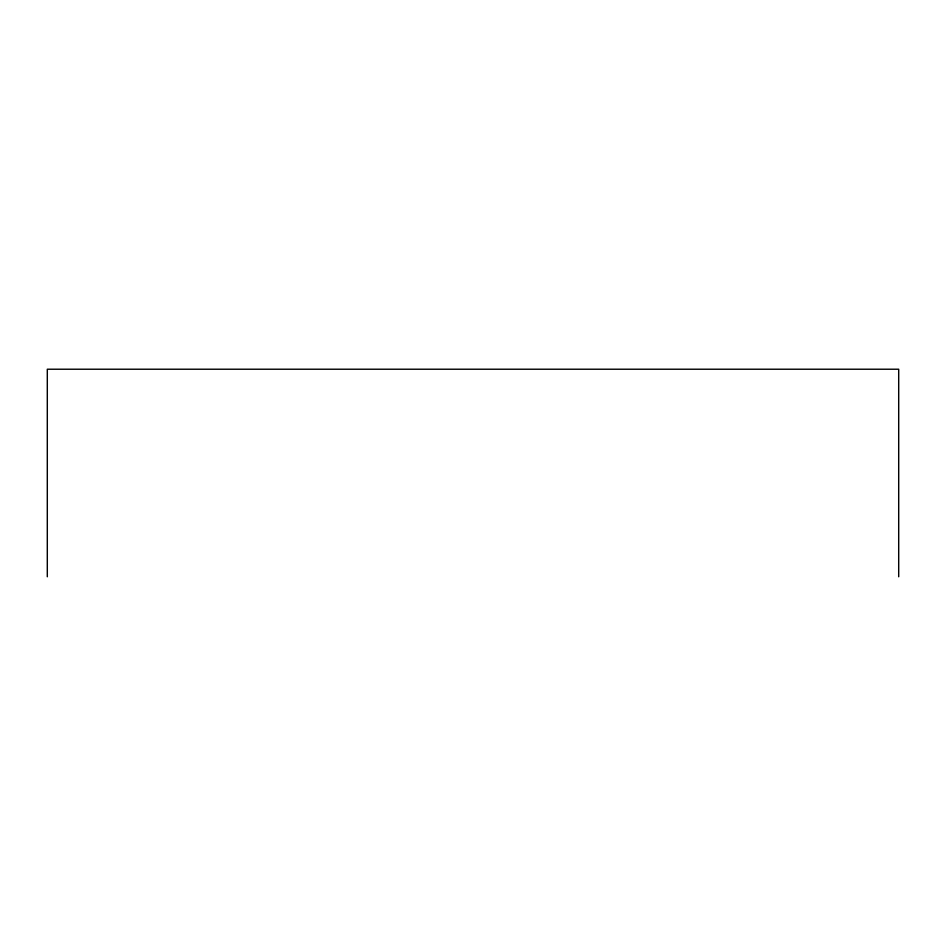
<?xml version="1.0" encoding="UTF-8"?>
<svg xmlns="http://www.w3.org/2000/svg" width="946" height="946" viewBox="0 0 946 946"><rect width="100%" height="100%" fill="white"/><g stroke="black" fill="none" stroke-linecap="round" stroke-linejoin="round"><path stroke-width="1.42" d="M898.7 576.776L898.7 369.224L47.3 369.224L47.3 576.776"/></g></svg>
